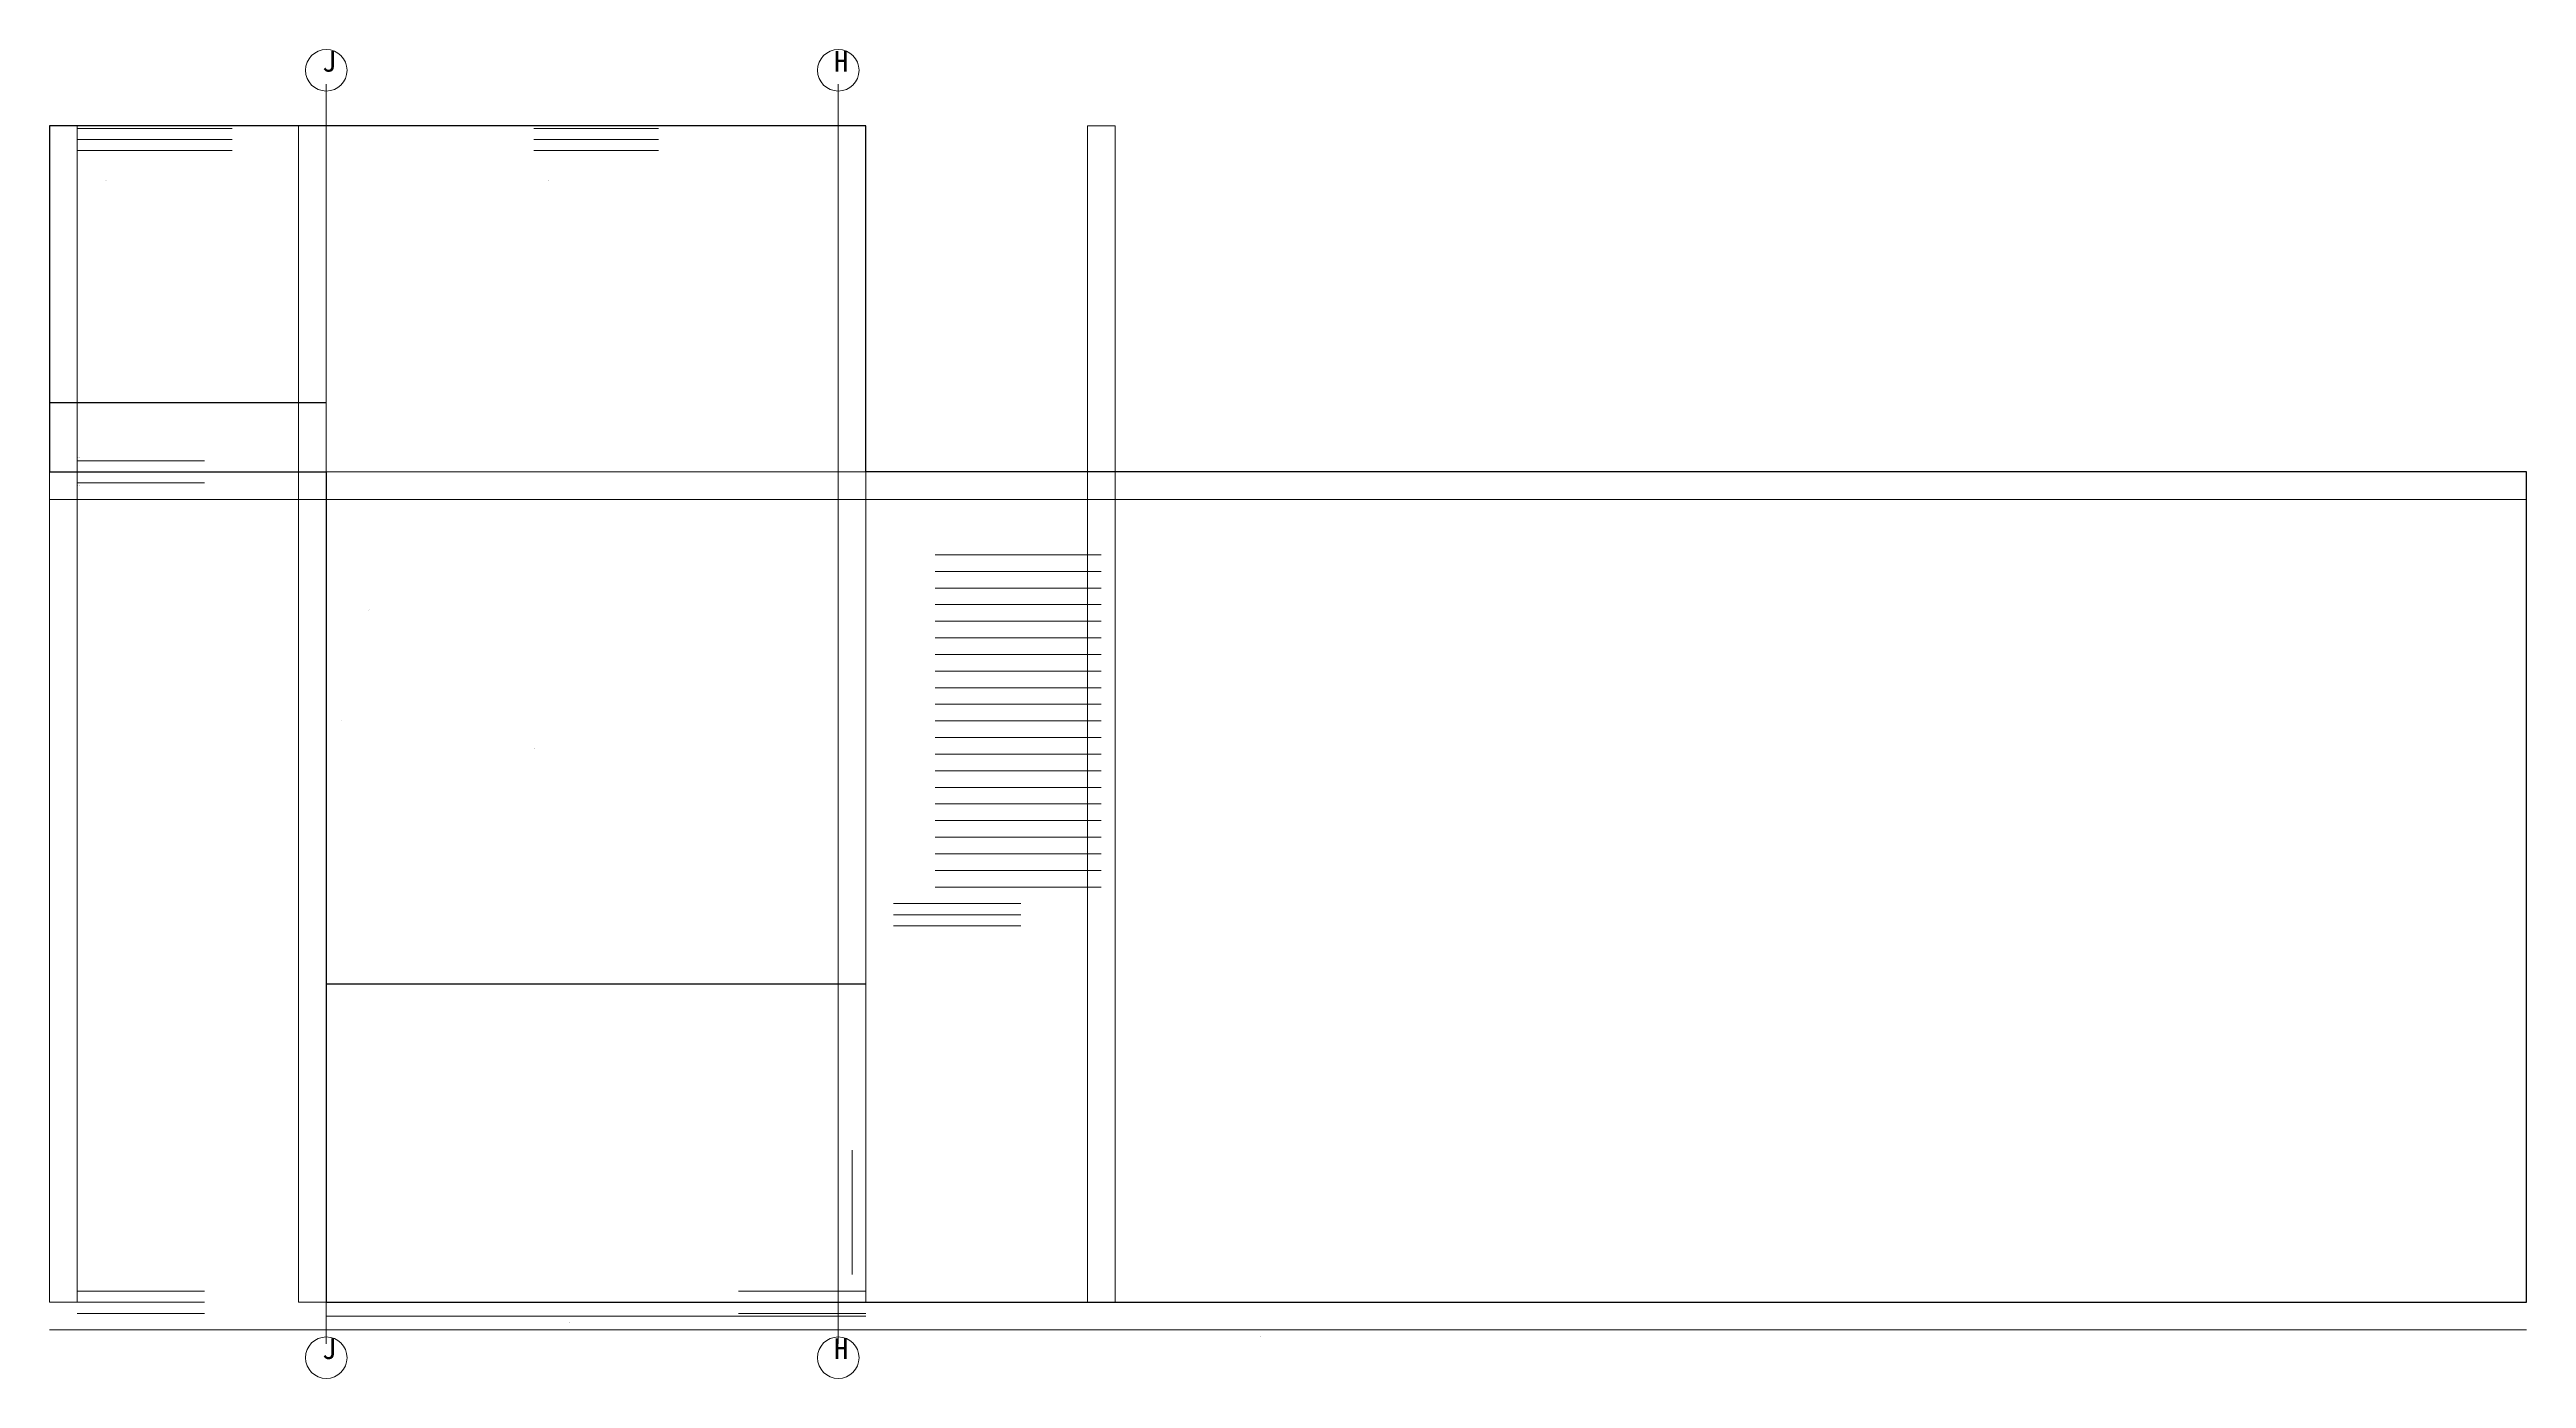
# Model space of a CAD drawing. Extents: x 0 to 17900, y -550 to 9050.
import ezdxf

# ---------------------------------------------------------------- set-up
doc = ezdxf.new("R2010")
doc.units = 0
for name, color, linetype, lineweight in [('A-AXIS', 1, 'Continuous', 13), ('A-COLU', 8, 'CONTINUOUS', 9), ('A-DIM', 3, 'CONTINUOUS', 13), ('A-DOOR', 4, 'CONTINUOUS', 18), ('A-HIDD', 2, 'Continuous', 13), ('A-STAI', 6, 'CONTINUOUS', 18), ('A-TEXT', 7, 'CONTINUOUS', 13), ('A-WALL', 6, 'CONTINUOUS', 30), ('A-WINDW', 5, 'CONTINUOUS', 13)]:
    doc.layers.add(name, color=color, linetype=linetype, lineweight=lineweight)

msp = doc.modelspace()

# ---------------------------------------------------------------- linework, layer by layer
at = {"layer": 'A-AXIS'}
for p, q in [((2000, -300), (2000, 8800)), ((5700, -300), (5700, 8800))]:
    msp.add_line(p, q, dxfattribs=at)
for centre in [(2000, 8900), (5700, 8900), (2000, -400), (5700, -400)]:
    msp.add_circle(centre, 150, dxfattribs=at)
at = {"layer": 'A-COLU'}
for p, q in [((200, 8500), (0, 8500)), ((0, 8500), (0, 0)), ((200, 0), (200, 8500)), ((2000, 8500), (1800, 8500)), ((1800, 8500), (1800, 0)), ((2000, 0), (2000, 8500)), ((5900, 8500), (5700, 8500)), ((5700, 8500), (5700, 0)), ((5900, 0), (5900, 8500)), ((7700, 8500), (7500, 8500)), ((7500, 8500), (7500, 0)), ((7700, 0), (7700, 8500)), ((17900, 6000), (0, 6000)), ((0, 6000), (0, 5800)), ((17900, 5800), (17900, 6000)), ((0, 5800), (17900, 5800)), ((0, 0), (200, 0)), ((1800, 0), (2000, 0)), ((5700, 0), (5900, 0)), ((7500, 0), (7700, 0))]:
    msp.add_line(p, q, dxfattribs=at)
at = {"layer": 'A-DIM'}
for p, q in [((2000, -100), (5900, -100)), ((0, -200), (17900, -200))]:
    msp.add_line(p, q, dxfattribs=at)
at = {"layer": 'A-DOOR'}
for p, q in [((200, 6900), (200, 7800)), ((2000, 4500), (2000, 3500)), ((5800, 200), (5800, 1100))]:
    msp.add_line(p, q, dxfattribs=at)
at = {"layer": 'A-HIDD'}
msp.add_line((6400, 4200), (7600, 4200), dxfattribs=at)
at = {"layer": 'A-STAI'}
for p, q in [((6400, 5400), (7600, 5400)), ((7500, 3000), (7500, 5400)), ((6400, 5280), (7600, 5280)), ((6400, 5160), (7600, 5160)), ((6400, 5040), (7600, 5040)), ((6400, 4920), (7600, 4920)), ((6400, 4800), (7600, 4800)), ((6400, 4680), (7600, 4680)), ((6400, 4560), (7600, 4560)), ((6400, 4440), (7600, 4440)), ((6400, 4320), (7600, 4320)), ((6400, 4200), (7600, 4200)), ((6400, 4080), (7600, 4080)), ((6400, 3960), (7600, 3960)), ((6400, 3840), (7600, 3840)), ((6400, 3720), (7600, 3720)), ((6400, 3600), (7600, 3600)), ((6400, 3480), (7600, 3480)), ((6400, 3360), (7600, 3360)), ((6400, 3240), (7600, 3240)), ((6400, 3120), (7600, 3120)), ((6400, 3000), (7600, 3000))]:
    msp.add_line(p, q, dxfattribs=at)
at = {"layer": 'A-WALL'}
for p, q in [((5900, 8500), (0, 8500)), ((0, 8500), (0, 6000)), ((5900, 6000), (5900, 8500)), ((0, 6500), (2000, 6500)), ((0, 6000), (2000, 6000)), ((2000, 6000), (2000, 0)), ((17900, 6000), (5900, 6000)), ((17900, 0), (17900, 6000)), ((2000, 2300), (5900, 2300)), ((2000, 0), (17900, 0))]:
    msp.add_line(p, q, dxfattribs=at)
at = {"layer": 'A-WINDW'}
for p, q in [((200, 8480), (1320, 8480)), ((3500, 8480), (4400, 8480)), ((200, 8400), (1320, 8400)), ((200, 8320), (1320, 8320)), ((3500, 8400), (4400, 8400)), ((3500, 8320), (4400, 8320)), ((200, 6080), (1120, 6080)), ((200, 6000), (1120, 6000)), ((200, 5920), (1120, 5920)), ((6100, 2880), (7020, 2880)), ((6100, 2800), (7020, 2800)), ((6100, 2720), (7020, 2720)), ((200, 80), (1120, 80)), ((200, 0), (1120, 0)), ((4980, 80), (5900, 80)), ((4980, 0), (5900, 0)), ((200, -80), (1120, -80)), ((4980, -80), (5900, -80))]:
    msp.add_line(p, q, dxfattribs=at)

# ---------------------------------------------------------------- texts
at = {"layer": 'A-TEXT'}
for s, height, p in [('J', 150, (1970, 8890)), ('H', 150, (5670, 8890)), ('L=1120', 2.5, (400, 8100)), ('L=900', 2.5, (3600, 8100)), ('阳台', 3.5, (3500, 7500)), ('H高=3600', 3, (200, 6100)), ('H低=3100', 3, (200, 5900)), ('L=920 H=1450', 2.5, (300, 5800)), ('强电箱', 2.5, (2300, 5000)), ('↑ 上', 3, (6600, 4800)), ('h=2240', 3, (2100, 4200)), ('房间', 3.5, (3500, 4000)), ('下20步', 3, (6400, 2800)), ('L=920 H=1440', 2.5, (300, 500)), ('3700', 3, (3750, -150)), ('J', 150, (1970, -410)), ('H', 150, (5670, -410)), ('17900', 3, (8750, -250))]:
    msp.add_text(s, height=height, dxfattribs=at).set_placement(p)

doc.saveas('drawing.dxf')
